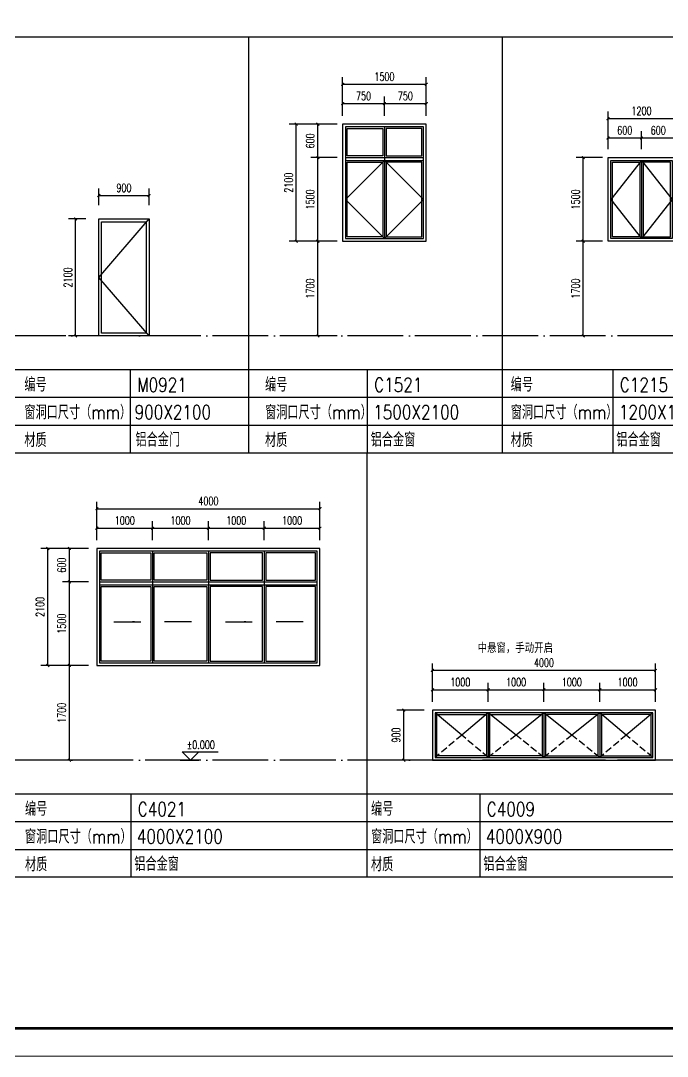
# Model space of a CAD drawing. Extents: x -275060 to -14507, y -783073 to -270523.
# Drawn here: x -170720 to -159127, y -783073 to -764491 of the extents above; entities that cross this region are included whole.
import ezdxf
from ezdxf.enums import TextEntityAlignment as Align

# ---------------------------------------------------------------- set-up
doc = ezdxf.new("R2010")
doc.units = 0
doc.header["$LTSCALE"] = 1000
doc.header["$MEASUREMENT"] = 0
doc.linetypes.add('DASH', pattern=[0.35, 0.25, -0.1])
doc.linetypes.add('DOTE', pattern=[2.42, 2, -0.2, 0.02, -0.2])
doc.layers.get('Defpoints').update_dxf_attribs({"color": 252})
for name, color, linetype in [('A-Dim1(尺寸标注)', 1, 'Continuous'), ('A-Elv(建筑标高)', 3, 'Continuous'), ('A-Hz(图名)', 7, 'Continuous'), ('C-sheet(通用-图框)', 11, 'Continuous'), ('DIM_SYMB', 3, 'Continuous'), ('DOTE', 1, 'Continuous'), ('PUB_HATCH', 8, 'Continuous'), ('WINDOW', 4, 'Continuous'), ('看线', 252, 'Continuous')]:
    doc.layers.add(name, color=color, linetype=linetype)
doc.layers.add('TK', color=252, linetype='Continuous', lineweight=13)
doc.styles.add('_TCH_DIM', font='SIMPLEX', dxfattribs={"bigfont": 'GBCBIG'})
doc.styles.add('_TCH_DIM_T3', font='SIMPLEX', dxfattribs={"width": 0.705882, "bigfont": 'GBCBIG'})
doc.styles.add('HZTXT', font='txt.shx', dxfattribs={"width": 0.8, "bigfont": 'hztxt.shx'})
doc.dimstyles.new('_TCH_ARCH&&50', dxfattribs={"dimtxt": 148.75, "dimasz": 50, "dimexe": 125, "dimexo": 150, "dimgap": 63.125, "dimtad": 1, "dimdec": 0, "dimzin": 0, "dimdsep": 46, "dimtxsty": '_TCH_DIM_T3', "dimblk": 'ARCHTICK', "dimcen": 0.09, "dimclrt": 7, "dimazin": 2, "dimtfac": 1, "dimtdec": 0, "dimtix": 1, "dimtmove": 2, "dimatfit": 3, "dimfxl": 0, "dimtolj": 1, "dimtzin": 0, "dimarcsym": 0})

# ---------------------------------------------------------------- blocks, each defined once
blk = doc.blocks.new('A1')
at = {"layer": 'TK'}
for p, q in [((-81600, 1000), (-1000, 1000)), ((-84100, 0), (0, 0))]:
    blk.add_line(p, q, dxfattribs=at)
at = {"layer": 'TK', "const_width": 100}
blk.add_lwpolyline([(-81600, 58400), (-1000, 58400), (-1000, 1000), (-81600, 1000)], close=True, dxfattribs=at)
blk = doc.blocks.new('_ArchTick')
at = {"color": 0, "linetype": 'ByBlock', "const_width": 0.4}
blk.add_lwpolyline([(-0.5, -0.5), (0.5, 0.5)], dxfattribs=at)
blk = doc.blocks.new('*D31')
at = {"layer": 'A-Dim1(尺寸标注)', "color": 0, "lineweight": -2, "transparency": 16777216}
for p, q in [((-160189, -766720), (-160189, -766122)), ((-158989, -766720), (-158989, -766122)), ((-160189, -766247), (-158989, -766247))]:
    blk.add_line(p, q, dxfattribs=at)
at = {"layer": 'Defpoints', "color": 0, "transparency": 16777216}
for p in [(-158989, -766247), (-160189, -766870), (-158989, -766870)]:
    blk.add_point(p, dxfattribs=at)
at = {"layer": 'A-Dim1(尺寸标注)', "color": 0, "lineweight": -2, "transparency": 16777216, "xscale": 50, "yscale": 50, "zscale": 50, "rotation": 180}
blk.add_blockref('_ArchTick', (-160189, -766247), dxfattribs=at)
at = {"layer": 'A-Dim1(尺寸标注)', "color": 0, "lineweight": -2, "transparency": 16777216, "xscale": 50, "yscale": 50, "zscale": 50}
blk.add_blockref('_ArchTick', (-158989, -766247), dxfattribs=at)
at = {"layer": 'A-Dim1(尺寸标注)', "color": 7, "transparency": 16777216, "insert": (-159589, -766109), "char_height": 148.8, "attachment_point": 5, "style": '_TCH_DIM_T3'}
blk.add_mtext('\\A1;1200', dxfattribs=at)
blk = doc.blocks.new('*D32')
at = {"layer": 'A-Dim1(尺寸标注)', "color": 0, "lineweight": -2, "transparency": 16777216}
for p, q in [((-160189, -766797), (-160189, -766470)), ((-159589, -766797), (-159589, -766470)), ((-160189, -766595), (-159589, -766595))]:
    blk.add_line(p, q, dxfattribs=at)
at = {"layer": 'Defpoints', "color": 0, "transparency": 16777216}
for p in [(-159589, -766595), (-160189, -766947), (-159589, -766947)]:
    blk.add_point(p, dxfattribs=at)
at = {"layer": 'A-Dim1(尺寸标注)', "color": 0, "lineweight": -2, "transparency": 16777216, "xscale": 50, "yscale": 50, "zscale": 50, "rotation": 180}
blk.add_blockref('_ArchTick', (-160189, -766595), dxfattribs=at)
at = {"layer": 'A-Dim1(尺寸标注)', "color": 0, "lineweight": -2, "transparency": 16777216, "xscale": 50, "yscale": 50, "zscale": 50}
blk.add_blockref('_ArchTick', (-159589, -766595), dxfattribs=at)
at = {"layer": 'A-Dim1(尺寸标注)', "color": 7, "transparency": 16777216, "insert": (-159889, -766458), "char_height": 148.8, "attachment_point": 5, "style": '_TCH_DIM_T3'}
blk.add_mtext('\\A1;600', dxfattribs=at)
blk = doc.blocks.new('*D33')
at = {"layer": 'A-Dim1(尺寸标注)', "color": 0, "lineweight": -2, "transparency": 16777216}
for p, q in [((-159589, -766797), (-159589, -766470)), ((-158989, -766797), (-158989, -766470)), ((-159589, -766595), (-158989, -766595))]:
    blk.add_line(p, q, dxfattribs=at)
at = {"layer": 'Defpoints', "color": 0, "transparency": 16777216}
for p in [(-158989, -766595), (-159589, -766947), (-158989, -766947)]:
    blk.add_point(p, dxfattribs=at)
at = {"layer": 'A-Dim1(尺寸标注)', "color": 0, "lineweight": -2, "transparency": 16777216, "xscale": 50, "yscale": 50, "zscale": 50, "rotation": 180}
blk.add_blockref('_ArchTick', (-159589, -766595), dxfattribs=at)
at = {"layer": 'A-Dim1(尺寸标注)', "color": 0, "lineweight": -2, "transparency": 16777216, "xscale": 50, "yscale": 50, "zscale": 50}
blk.add_blockref('_ArchTick', (-158989, -766595), dxfattribs=at)
at = {"layer": 'A-Dim1(尺寸标注)', "color": 7, "transparency": 16777216, "insert": (-159289, -766458), "char_height": 148.8, "attachment_point": 5, "style": '_TCH_DIM_T3'}
blk.add_mtext('\\A1;600', dxfattribs=at)
blk = doc.blocks.new('*D34')
at = {"layer": 'A-Dim1(尺寸标注)', "color": 0, "lineweight": -2, "transparency": 16777216}
for p, q in [((-160291, -766947), (-160759, -766947)), ((-160634, -768447), (-160634, -766947)), ((-160291, -768447), (-160759, -768447))]:
    blk.add_line(p, q, dxfattribs=at)
at = {"layer": 'Defpoints', "color": 0, "transparency": 16777216}
for p in [(-160634, -766947), (-160141, -766947), (-160141, -768447)]:
    blk.add_point(p, dxfattribs=at)
at = {"layer": 'A-Dim1(尺寸标注)', "color": 0, "lineweight": -2, "transparency": 16777216, "xscale": 50, "yscale": 50, "zscale": 50}
for p, rotation in [((-160634, -766947), 90), ((-160634, -768447), 270)]:
    blk.add_blockref('_ArchTick', p, dxfattribs=dict(at, rotation=rotation))
at = {"layer": 'A-Dim1(尺寸标注)', "color": 7, "transparency": 16777216, "insert": (-160771, -767697), "char_height": 148.8, "attachment_point": 5, "rotation": 90, "style": '_TCH_DIM_T3'}
blk.add_mtext('\\A1;1500', dxfattribs=at)
blk = doc.blocks.new('*D35')
at = {"layer": 'A-Dim1(尺寸标注)', "color": 0, "lineweight": -2, "transparency": 16777216}
for p, q in [((-160291, -768447), (-160759, -768447)), ((-160634, -770147), (-160634, -768447)), ((-160291, -770147), (-160759, -770147))]:
    blk.add_line(p, q, dxfattribs=at)
at = {"layer": 'Defpoints', "color": 0, "transparency": 16777216}
for p in [(-160634, -768447), (-160141, -768447), (-160141, -770147)]:
    blk.add_point(p, dxfattribs=at)
at = {"layer": 'A-Dim1(尺寸标注)', "color": 0, "lineweight": -2, "transparency": 16777216, "xscale": 50, "yscale": 50, "zscale": 50}
for p, rotation in [((-160634, -768447), 90), ((-160634, -770147), 270)]:
    blk.add_blockref('_ArchTick', p, dxfattribs=dict(at, rotation=rotation))
at = {"layer": 'A-Dim1(尺寸标注)', "color": 7, "transparency": 16777216, "insert": (-160771, -769297), "char_height": 148.8, "attachment_point": 5, "rotation": 90, "style": '_TCH_DIM_T3'}
blk.add_mtext('\\A1;1700', dxfattribs=at)
blk = doc.blocks.new('*D431')
at = {"layer": 'A-Dim1(尺寸标注)', "color": 0, "lineweight": -2, "transparency": 16777216}
for p, q in [((-164948, -766197), (-164948, -765506)), ((-163448, -766197), (-163448, -765506)), ((-164948, -765631), (-163448, -765631))]:
    blk.add_line(p, q, dxfattribs=at)
at = {"layer": 'Defpoints', "color": 0, "transparency": 16777216}
for p in [(-163448, -765631), (-164948, -766347), (-163448, -766347)]:
    blk.add_point(p, dxfattribs=at)
at = {"layer": 'A-Dim1(尺寸标注)', "color": 0, "lineweight": -2, "transparency": 16777216, "xscale": 50, "yscale": 50, "zscale": 50, "rotation": 180}
blk.add_blockref('_ArchTick', (-164948, -765631), dxfattribs=at)
at = {"layer": 'A-Dim1(尺寸标注)', "color": 0, "lineweight": -2, "transparency": 16777216, "xscale": 50, "yscale": 50, "zscale": 50}
blk.add_blockref('_ArchTick', (-163448, -765631), dxfattribs=at)
at = {"layer": 'A-Dim1(尺寸标注)', "color": 7, "transparency": 16777216, "insert": (-164198, -765494), "char_height": 148.8, "attachment_point": 5, "style": '_TCH_DIM_T3'}
blk.add_mtext('\\A1;1500', dxfattribs=at)
blk = doc.blocks.new('*D432')
at = {"layer": 'A-Dim1(尺寸标注)', "color": 0, "lineweight": -2, "transparency": 16777216}
for p, q in [((-164948, -766197), (-164948, -765853)), ((-164198, -766197), (-164198, -765853)), ((-164948, -765978), (-164198, -765978))]:
    blk.add_line(p, q, dxfattribs=at)
at = {"layer": 'Defpoints', "color": 0, "transparency": 16777216}
for p in [(-164198, -765978), (-164948, -766347), (-164198, -766347)]:
    blk.add_point(p, dxfattribs=at)
at = {"layer": 'A-Dim1(尺寸标注)', "color": 0, "lineweight": -2, "transparency": 16777216, "xscale": 50, "yscale": 50, "zscale": 50, "rotation": 180}
blk.add_blockref('_ArchTick', (-164948, -765978), dxfattribs=at)
at = {"layer": 'A-Dim1(尺寸标注)', "color": 0, "lineweight": -2, "transparency": 16777216, "xscale": 50, "yscale": 50, "zscale": 50}
blk.add_blockref('_ArchTick', (-164198, -765978), dxfattribs=at)
at = {"layer": 'A-Dim1(尺寸标注)', "color": 7, "transparency": 16777216, "insert": (-164573, -765841), "char_height": 148.8, "attachment_point": 5, "style": '_TCH_DIM_T3'}
blk.add_mtext('\\A1;750', dxfattribs=at)
blk = doc.blocks.new('*D433')
at = {"layer": 'A-Dim1(尺寸标注)', "color": 0, "lineweight": -2, "transparency": 16777216}
for p, q in [((-164198, -766197), (-164198, -765853)), ((-163448, -766197), (-163448, -765853)), ((-164198, -765978), (-163448, -765978))]:
    blk.add_line(p, q, dxfattribs=at)
at = {"layer": 'Defpoints', "color": 0, "transparency": 16777216}
for p in [(-163448, -765978), (-164198, -766347), (-163448, -766347)]:
    blk.add_point(p, dxfattribs=at)
at = {"layer": 'A-Dim1(尺寸标注)', "color": 0, "lineweight": -2, "transparency": 16777216, "xscale": 50, "yscale": 50, "zscale": 50, "rotation": 180}
blk.add_blockref('_ArchTick', (-164198, -765978), dxfattribs=at)
at = {"layer": 'A-Dim1(尺寸标注)', "color": 0, "lineweight": -2, "transparency": 16777216, "xscale": 50, "yscale": 50, "zscale": 50}
blk.add_blockref('_ArchTick', (-163448, -765978), dxfattribs=at)
at = {"layer": 'A-Dim1(尺寸标注)', "color": 7, "transparency": 16777216, "insert": (-163823, -765841), "char_height": 148.8, "attachment_point": 5, "style": '_TCH_DIM_T3'}
blk.add_mtext('\\A1;750', dxfattribs=at)
blk = doc.blocks.new('*D434')
at = {"layer": 'A-Dim1(尺寸标注)', "color": 0, "lineweight": -2, "transparency": 16777216}
for p, q in [((-165049, -766347), (-165904, -766347)), ((-165779, -768447), (-165779, -766347)), ((-165049, -768447), (-165904, -768447))]:
    blk.add_line(p, q, dxfattribs=at)
at = {"layer": 'Defpoints', "color": 0, "transparency": 16777216}
for p in [(-165779, -766347), (-164899, -766347), (-164899, -768447)]:
    blk.add_point(p, dxfattribs=at)
at = {"layer": 'A-Dim1(尺寸标注)', "color": 0, "lineweight": -2, "transparency": 16777216, "xscale": 50, "yscale": 50, "zscale": 50}
for p, rotation in [((-165779, -766347), 90), ((-165779, -768447), 270)]:
    blk.add_blockref('_ArchTick', p, dxfattribs=dict(at, rotation=rotation))
at = {"layer": 'A-Dim1(尺寸标注)', "color": 7, "transparency": 16777216, "insert": (-165916, -767397), "char_height": 148.8, "attachment_point": 5, "rotation": 90, "style": '_TCH_DIM_T3'}
blk.add_mtext('\\A1;2100', dxfattribs=at)
blk = doc.blocks.new('*D435')
at = {"layer": 'A-Dim1(尺寸标注)', "color": 0, "lineweight": -2, "transparency": 16777216}
for p, q in [((-165049, -766347), (-165517, -766347)), ((-165392, -766947), (-165392, -766347)), ((-165049, -766947), (-165517, -766947))]:
    blk.add_line(p, q, dxfattribs=at)
at = {"layer": 'Defpoints', "color": 0, "transparency": 16777216}
for p in [(-165392, -766347), (-164899, -766347), (-164899, -766947)]:
    blk.add_point(p, dxfattribs=at)
at = {"layer": 'A-Dim1(尺寸标注)', "color": 0, "lineweight": -2, "transparency": 16777216, "xscale": 50, "yscale": 50, "zscale": 50}
for p, rotation in [((-165392, -766347), 90), ((-165392, -766947), 270)]:
    blk.add_blockref('_ArchTick', p, dxfattribs=dict(at, rotation=rotation))
at = {"layer": 'A-Dim1(尺寸标注)', "color": 7, "transparency": 16777216, "insert": (-165530, -766647), "char_height": 148.8, "attachment_point": 5, "rotation": 90, "style": '_TCH_DIM_T3'}
blk.add_mtext('\\A1;600', dxfattribs=at)
blk = doc.blocks.new('*D436')
at = {"layer": 'A-Dim1(尺寸标注)', "color": 0, "lineweight": -2, "transparency": 16777216}
for p, q in [((-165049, -766947), (-165517, -766947)), ((-165392, -768447), (-165392, -766947)), ((-165049, -768447), (-165517, -768447))]:
    blk.add_line(p, q, dxfattribs=at)
at = {"layer": 'Defpoints', "color": 0, "transparency": 16777216}
for p in [(-165392, -766947), (-164899, -766947), (-164899, -768447)]:
    blk.add_point(p, dxfattribs=at)
at = {"layer": 'A-Dim1(尺寸标注)', "color": 0, "lineweight": -2, "transparency": 16777216, "xscale": 50, "yscale": 50, "zscale": 50}
for p, rotation in [((-165392, -766947), 90), ((-165392, -768447), 270)]:
    blk.add_blockref('_ArchTick', p, dxfattribs=dict(at, rotation=rotation))
at = {"layer": 'A-Dim1(尺寸标注)', "color": 7, "transparency": 16777216, "insert": (-165530, -767697), "char_height": 148.8, "attachment_point": 5, "rotation": 90, "style": '_TCH_DIM_T3'}
blk.add_mtext('\\A1;1500', dxfattribs=at)
blk = doc.blocks.new('*D437')
at = {"layer": 'A-Dim1(尺寸标注)', "color": 0, "lineweight": -2, "transparency": 16777216}
for p, q in [((-165049, -768447), (-165517, -768447)), ((-165392, -770147), (-165392, -768447)), ((-165049, -770147), (-165517, -770147))]:
    blk.add_line(p, q, dxfattribs=at)
at = {"layer": 'Defpoints', "color": 0, "transparency": 16777216}
for p in [(-165392, -768447), (-164899, -768447), (-164899, -770147)]:
    blk.add_point(p, dxfattribs=at)
at = {"layer": 'A-Dim1(尺寸标注)', "color": 0, "lineweight": -2, "transparency": 16777216, "xscale": 50, "yscale": 50, "zscale": 50}
for p, rotation in [((-165392, -768447), 90), ((-165392, -770147), 270)]:
    blk.add_blockref('_ArchTick', p, dxfattribs=dict(at, rotation=rotation))
at = {"layer": 'A-Dim1(尺寸标注)', "color": 7, "transparency": 16777216, "insert": (-165530, -769297), "char_height": 148.8, "attachment_point": 5, "rotation": 90, "style": '_TCH_DIM_T3'}
blk.add_mtext('\\A1;1700', dxfattribs=at)
blk = doc.blocks.new('*D438')
at = {"layer": 'A-Dim1(尺寸标注)', "color": 0, "lineweight": -2, "transparency": 16777216}
for p, q in [((-163338, -776710), (-163338, -776022)), ((-163338, -776147), (-159338, -776147)), ((-159338, -776710), (-159338, -776022))]:
    blk.add_line(p, q, dxfattribs=at)
at = {"layer": 'Defpoints', "color": 0, "transparency": 16777216}
for p in [(-159338, -776147), (-163338, -776860), (-159338, -776860)]:
    blk.add_point(p, dxfattribs=at)
at = {"layer": 'A-Dim1(尺寸标注)', "color": 0, "lineweight": -2, "transparency": 16777216, "xscale": 50, "yscale": 50, "zscale": 50, "rotation": 180}
blk.add_blockref('_ArchTick', (-163338, -776147), dxfattribs=at)
at = {"layer": 'A-Dim1(尺寸标注)', "color": 0, "lineweight": -2, "transparency": 16777216, "xscale": 50, "yscale": 50, "zscale": 50}
blk.add_blockref('_ArchTick', (-159338, -776147), dxfattribs=at)
at = {"layer": 'A-Dim1(尺寸标注)', "color": 7, "transparency": 16777216, "insert": (-161338, -776010), "char_height": 148.8, "attachment_point": 5, "style": '_TCH_DIM_T3'}
blk.add_mtext('\\A1;4000', dxfattribs=at)
blk = doc.blocks.new('*D439')
at = {"layer": 'A-Dim1(尺寸标注)', "color": 0, "lineweight": -2, "transparency": 16777216}
for p, q in [((-163338, -776710), (-163338, -776372)), ((-163338, -776497), (-162338, -776497)), ((-162338, -776710), (-162338, -776372))]:
    blk.add_line(p, q, dxfattribs=at)
at = {"layer": 'Defpoints', "color": 0, "transparency": 16777216}
for p in [(-162338, -776497), (-163338, -776860), (-162338, -776860)]:
    blk.add_point(p, dxfattribs=at)
at = {"layer": 'A-Dim1(尺寸标注)', "color": 0, "lineweight": -2, "transparency": 16777216, "xscale": 50, "yscale": 50, "zscale": 50, "rotation": 180}
blk.add_blockref('_ArchTick', (-163338, -776497), dxfattribs=at)
at = {"layer": 'A-Dim1(尺寸标注)', "color": 0, "lineweight": -2, "transparency": 16777216, "xscale": 50, "yscale": 50, "zscale": 50}
blk.add_blockref('_ArchTick', (-162338, -776497), dxfattribs=at)
at = {"layer": 'A-Dim1(尺寸标注)', "color": 7, "transparency": 16777216, "insert": (-162838, -776359), "char_height": 148.8, "attachment_point": 5, "style": '_TCH_DIM_T3'}
blk.add_mtext('\\A1;1000', dxfattribs=at)
blk = doc.blocks.new('*D440')
at = {"layer": 'A-Dim1(尺寸标注)', "color": 0, "lineweight": -2, "transparency": 16777216}
for p, q in [((-162338, -776710), (-162338, -776372)), ((-162338, -776497), (-161338, -776497)), ((-161338, -776710), (-161338, -776372))]:
    blk.add_line(p, q, dxfattribs=at)
at = {"layer": 'Defpoints', "color": 0, "transparency": 16777216}
for p in [(-161338, -776497), (-162338, -776860), (-161338, -776860)]:
    blk.add_point(p, dxfattribs=at)
at = {"layer": 'A-Dim1(尺寸标注)', "color": 0, "lineweight": -2, "transparency": 16777216, "xscale": 50, "yscale": 50, "zscale": 50, "rotation": 180}
blk.add_blockref('_ArchTick', (-162338, -776497), dxfattribs=at)
at = {"layer": 'A-Dim1(尺寸标注)', "color": 0, "lineweight": -2, "transparency": 16777216, "xscale": 50, "yscale": 50, "zscale": 50}
blk.add_blockref('_ArchTick', (-161338, -776497), dxfattribs=at)
at = {"layer": 'A-Dim1(尺寸标注)', "color": 7, "transparency": 16777216, "insert": (-161838, -776359), "char_height": 148.8, "attachment_point": 5, "style": '_TCH_DIM_T3'}
blk.add_mtext('\\A1;1000', dxfattribs=at)
blk = doc.blocks.new('*D441')
at = {"layer": 'A-Dim1(尺寸标注)', "color": 0, "lineweight": -2, "transparency": 16777216}
for p, q in [((-161338, -776710), (-161338, -776372)), ((-161338, -776497), (-160338, -776497)), ((-160338, -776710), (-160338, -776372))]:
    blk.add_line(p, q, dxfattribs=at)
at = {"layer": 'Defpoints', "color": 0, "transparency": 16777216}
for p in [(-160338, -776497), (-161338, -776860), (-160338, -776860)]:
    blk.add_point(p, dxfattribs=at)
at = {"layer": 'A-Dim1(尺寸标注)', "color": 0, "lineweight": -2, "transparency": 16777216, "xscale": 50, "yscale": 50, "zscale": 50, "rotation": 180}
blk.add_blockref('_ArchTick', (-161338, -776497), dxfattribs=at)
at = {"layer": 'A-Dim1(尺寸标注)', "color": 0, "lineweight": -2, "transparency": 16777216, "xscale": 50, "yscale": 50, "zscale": 50}
blk.add_blockref('_ArchTick', (-160338, -776497), dxfattribs=at)
at = {"layer": 'A-Dim1(尺寸标注)', "color": 7, "transparency": 16777216, "insert": (-160838, -776359), "char_height": 148.8, "attachment_point": 5, "style": '_TCH_DIM_T3'}
blk.add_mtext('\\A1;1000', dxfattribs=at)
blk = doc.blocks.new('*D442')
at = {"layer": 'A-Dim1(尺寸标注)', "color": 0, "lineweight": -2, "transparency": 16777216}
for p, q in [((-160338, -776710), (-160338, -776372)), ((-160338, -776497), (-159338, -776497)), ((-159338, -776710), (-159338, -776372))]:
    blk.add_line(p, q, dxfattribs=at)
at = {"layer": 'Defpoints', "color": 0, "transparency": 16777216}
for p in [(-159338, -776497), (-160338, -776860), (-159338, -776860)]:
    blk.add_point(p, dxfattribs=at)
at = {"layer": 'A-Dim1(尺寸标注)', "color": 0, "lineweight": -2, "transparency": 16777216, "xscale": 50, "yscale": 50, "zscale": 50, "rotation": 180}
blk.add_blockref('_ArchTick', (-160338, -776497), dxfattribs=at)
at = {"layer": 'A-Dim1(尺寸标注)', "color": 0, "lineweight": -2, "transparency": 16777216, "xscale": 50, "yscale": 50, "zscale": 50}
blk.add_blockref('_ArchTick', (-159338, -776497), dxfattribs=at)
at = {"layer": 'A-Dim1(尺寸标注)', "color": 7, "transparency": 16777216, "insert": (-159838, -776359), "char_height": 148.8, "attachment_point": 5, "style": '_TCH_DIM_T3'}
blk.add_mtext('\\A1;1000', dxfattribs=at)
blk = doc.blocks.new('*D443')
at = {"layer": 'A-Dim1(尺寸标注)', "color": 0, "lineweight": -2, "transparency": 16777216}
for p, q in [((-163488, -776860), (-163976, -776860)), ((-163851, -777760), (-163851, -776860)), ((-163488, -777760), (-163976, -777760))]:
    blk.add_line(p, q, dxfattribs=at)
at = {"layer": 'Defpoints', "color": 0, "transparency": 16777216}
for p in [(-163851, -776860), (-163338, -776860), (-163338, -777760)]:
    blk.add_point(p, dxfattribs=at)
at = {"layer": 'A-Dim1(尺寸标注)', "color": 0, "lineweight": -2, "transparency": 16777216, "xscale": 50, "yscale": 50, "zscale": 50}
for p, rotation in [((-163851, -776860), 90), ((-163851, -777760), 270)]:
    blk.add_blockref('_ArchTick', p, dxfattribs=dict(at, rotation=rotation))
at = {"layer": 'A-Dim1(尺寸标注)', "color": 7, "transparency": 16777216, "insert": (-163989, -777310), "char_height": 148.8, "attachment_point": 5, "rotation": 90, "style": '_TCH_DIM_T3'}
blk.add_mtext('\\A1;900', dxfattribs=at)
blk = doc.blocks.new('*D448')
at = {"layer": 'A-Dim1(尺寸标注)', "color": 0, "lineweight": -2, "transparency": 16777216}
for p, q in [((-169320, -767800), (-169320, -767503)), ((-168420, -767800), (-168420, -767503)), ((-169320, -767628), (-168420, -767628))]:
    blk.add_line(p, q, dxfattribs=at)
at = {"layer": 'Defpoints', "color": 0, "transparency": 16777216}
for p in [(-168420, -767628), (-169320, -767950), (-168420, -767950)]:
    blk.add_point(p, dxfattribs=at)
at = {"layer": 'A-Dim1(尺寸标注)', "color": 0, "lineweight": -2, "transparency": 16777216, "xscale": 50, "yscale": 50, "zscale": 50, "rotation": 180}
blk.add_blockref('_ArchTick', (-169320, -767628), dxfattribs=at)
at = {"layer": 'A-Dim1(尺寸标注)', "color": 0, "lineweight": -2, "transparency": 16777216, "xscale": 50, "yscale": 50, "zscale": 50}
blk.add_blockref('_ArchTick', (-168420, -767628), dxfattribs=at)
at = {"layer": 'A-Dim1(尺寸标注)', "color": 7, "transparency": 16777216, "insert": (-168870, -767491), "char_height": 148.8, "attachment_point": 5, "style": '_TCH_DIM_T3'}
blk.add_mtext('\\A1;900', dxfattribs=at)
blk = doc.blocks.new('*D449')
at = {"layer": 'A-Dim1(尺寸标注)', "color": 0, "lineweight": -2, "transparency": 16777216}
for p, q in [((-169550, -768047), (-169862, -768047)), ((-169737, -770147), (-169737, -768047)), ((-169550, -770147), (-169862, -770147))]:
    blk.add_line(p, q, dxfattribs=at)
at = {"layer": 'Defpoints', "color": 0, "transparency": 16777216}
for p in [(-169737, -768047), (-169400, -768047), (-169400, -770147)]:
    blk.add_point(p, dxfattribs=at)
at = {"layer": 'A-Dim1(尺寸标注)', "color": 0, "lineweight": -2, "transparency": 16777216, "xscale": 50, "yscale": 50, "zscale": 50}
for p, rotation in [((-169737, -768047), 90), ((-169737, -770147), 270)]:
    blk.add_blockref('_ArchTick', p, dxfattribs=dict(at, rotation=rotation))
at = {"layer": 'A-Dim1(尺寸标注)', "color": 7, "transparency": 16777216, "insert": (-169875, -769097), "char_height": 148.8, "attachment_point": 5, "rotation": 90, "style": '_TCH_DIM_T3'}
blk.add_mtext('\\A1;2100', dxfattribs=at)
blk = doc.blocks.new('*D450')
at = {"layer": 'A-Dim1(尺寸标注)', "color": 0, "lineweight": -2, "transparency": 16777216}
for p, q in [((-169355, -773810), (-169355, -773122)), ((-165355, -773810), (-165355, -773122)), ((-169355, -773247), (-165355, -773247))]:
    blk.add_line(p, q, dxfattribs=at)
at = {"layer": 'Defpoints', "color": 0, "transparency": 16777216}
for p in [(-165355, -773247), (-169355, -773960), (-165355, -773960)]:
    blk.add_point(p, dxfattribs=at)
at = {"layer": 'A-Dim1(尺寸标注)', "color": 0, "lineweight": -2, "transparency": 16777216, "xscale": 50, "yscale": 50, "zscale": 50, "rotation": 180}
blk.add_blockref('_ArchTick', (-169355, -773247), dxfattribs=at)
at = {"layer": 'A-Dim1(尺寸标注)', "color": 0, "lineweight": -2, "transparency": 16777216, "xscale": 50, "yscale": 50, "zscale": 50}
blk.add_blockref('_ArchTick', (-165355, -773247), dxfattribs=at)
at = {"layer": 'A-Dim1(尺寸标注)', "color": 7, "transparency": 16777216, "insert": (-167355, -773110), "char_height": 148.8, "attachment_point": 5, "style": '_TCH_DIM_T3'}
blk.add_mtext('\\A1;4000', dxfattribs=at)
blk = doc.blocks.new('*D451')
at = {"layer": 'A-Dim1(尺寸标注)', "color": 0, "lineweight": -2, "transparency": 16777216}
for p, q in [((-169355, -773810), (-169355, -773472)), ((-168355, -773810), (-168355, -773472)), ((-169355, -773597), (-168355, -773597))]:
    blk.add_line(p, q, dxfattribs=at)
at = {"layer": 'Defpoints', "color": 0, "transparency": 16777216}
for p in [(-168355, -773597), (-169355, -773960), (-168355, -773960)]:
    blk.add_point(p, dxfattribs=at)
at = {"layer": 'A-Dim1(尺寸标注)', "color": 0, "lineweight": -2, "transparency": 16777216, "xscale": 50, "yscale": 50, "zscale": 50, "rotation": 180}
blk.add_blockref('_ArchTick', (-169355, -773597), dxfattribs=at)
at = {"layer": 'A-Dim1(尺寸标注)', "color": 0, "lineweight": -2, "transparency": 16777216, "xscale": 50, "yscale": 50, "zscale": 50}
blk.add_blockref('_ArchTick', (-168355, -773597), dxfattribs=at)
at = {"layer": 'A-Dim1(尺寸标注)', "color": 7, "transparency": 16777216, "insert": (-168855, -773459), "char_height": 148.8, "attachment_point": 5, "style": '_TCH_DIM_T3'}
blk.add_mtext('\\A1;1000', dxfattribs=at)
blk = doc.blocks.new('*D452')
at = {"layer": 'A-Dim1(尺寸标注)', "color": 0, "lineweight": -2, "transparency": 16777216}
for p, q in [((-168355, -773810), (-168355, -773472)), ((-167355, -773810), (-167355, -773472)), ((-168355, -773597), (-167355, -773597))]:
    blk.add_line(p, q, dxfattribs=at)
at = {"layer": 'Defpoints', "color": 0, "transparency": 16777216}
for p in [(-167355, -773597), (-168355, -773960), (-167355, -773960)]:
    blk.add_point(p, dxfattribs=at)
at = {"layer": 'A-Dim1(尺寸标注)', "color": 0, "lineweight": -2, "transparency": 16777216, "xscale": 50, "yscale": 50, "zscale": 50, "rotation": 180}
blk.add_blockref('_ArchTick', (-168355, -773597), dxfattribs=at)
at = {"layer": 'A-Dim1(尺寸标注)', "color": 0, "lineweight": -2, "transparency": 16777216, "xscale": 50, "yscale": 50, "zscale": 50}
blk.add_blockref('_ArchTick', (-167355, -773597), dxfattribs=at)
at = {"layer": 'A-Dim1(尺寸标注)', "color": 7, "transparency": 16777216, "insert": (-167855, -773459), "char_height": 148.8, "attachment_point": 5, "style": '_TCH_DIM_T3'}
blk.add_mtext('\\A1;1000', dxfattribs=at)
blk = doc.blocks.new('*D453')
at = {"layer": 'A-Dim1(尺寸标注)', "color": 0, "lineweight": -2, "transparency": 16777216}
for p, q in [((-167355, -773810), (-167355, -773472)), ((-166355, -773810), (-166355, -773472)), ((-167355, -773597), (-166355, -773597))]:
    blk.add_line(p, q, dxfattribs=at)
at = {"layer": 'Defpoints', "color": 0, "transparency": 16777216}
for p in [(-166355, -773597), (-167355, -773960), (-166355, -773960)]:
    blk.add_point(p, dxfattribs=at)
at = {"layer": 'A-Dim1(尺寸标注)', "color": 0, "lineweight": -2, "transparency": 16777216, "xscale": 50, "yscale": 50, "zscale": 50, "rotation": 180}
blk.add_blockref('_ArchTick', (-167355, -773597), dxfattribs=at)
at = {"layer": 'A-Dim1(尺寸标注)', "color": 0, "lineweight": -2, "transparency": 16777216, "xscale": 50, "yscale": 50, "zscale": 50}
blk.add_blockref('_ArchTick', (-166355, -773597), dxfattribs=at)
at = {"layer": 'A-Dim1(尺寸标注)', "color": 7, "transparency": 16777216, "insert": (-166855, -773459), "char_height": 148.8, "attachment_point": 5, "style": '_TCH_DIM_T3'}
blk.add_mtext('\\A1;1000', dxfattribs=at)
blk = doc.blocks.new('*D454')
at = {"layer": 'A-Dim1(尺寸标注)', "color": 0, "lineweight": -2, "transparency": 16777216}
for p, q in [((-166355, -773810), (-166355, -773472)), ((-165355, -773810), (-165355, -773472)), ((-166355, -773597), (-165355, -773597))]:
    blk.add_line(p, q, dxfattribs=at)
at = {"layer": 'Defpoints', "color": 0, "transparency": 16777216}
for p in [(-165355, -773597), (-166355, -773960), (-165355, -773960)]:
    blk.add_point(p, dxfattribs=at)
at = {"layer": 'A-Dim1(尺寸标注)', "color": 0, "lineweight": -2, "transparency": 16777216, "xscale": 50, "yscale": 50, "zscale": 50, "rotation": 180}
blk.add_blockref('_ArchTick', (-166355, -773597), dxfattribs=at)
at = {"layer": 'A-Dim1(尺寸标注)', "color": 0, "lineweight": -2, "transparency": 16777216, "xscale": 50, "yscale": 50, "zscale": 50}
blk.add_blockref('_ArchTick', (-165355, -773597), dxfattribs=at)
at = {"layer": 'A-Dim1(尺寸标注)', "color": 7, "transparency": 16777216, "insert": (-165855, -773459), "char_height": 148.8, "attachment_point": 5, "style": '_TCH_DIM_T3'}
blk.add_mtext('\\A1;1000', dxfattribs=at)
blk = doc.blocks.new('*D455')
at = {"layer": 'A-Dim1(尺寸标注)', "color": 0, "lineweight": -2, "transparency": 16777216}
for p, q in [((-169505, -773960), (-170359, -773960)), ((-170234, -776060), (-170234, -773960)), ((-169505, -776060), (-170359, -776060))]:
    blk.add_line(p, q, dxfattribs=at)
at = {"layer": 'Defpoints', "color": 0, "transparency": 16777216}
for p in [(-170234, -773960), (-169355, -773960), (-169355, -776060)]:
    blk.add_point(p, dxfattribs=at)
at = {"layer": 'A-Dim1(尺寸标注)', "color": 0, "lineweight": -2, "transparency": 16777216, "xscale": 50, "yscale": 50, "zscale": 50}
for p, rotation in [((-170234, -773960), 90), ((-170234, -776060), 270)]:
    blk.add_blockref('_ArchTick', p, dxfattribs=dict(at, rotation=rotation))
at = {"layer": 'A-Dim1(尺寸标注)', "color": 7, "transparency": 16777216, "insert": (-170372, -775010), "char_height": 148.8, "attachment_point": 5, "rotation": 90, "style": '_TCH_DIM_T3'}
blk.add_mtext('\\A1;2100', dxfattribs=at)
blk = doc.blocks.new('*D456')
at = {"layer": 'A-Dim1(尺寸标注)', "color": 0, "lineweight": -2, "transparency": 16777216}
for p, q in [((-169505, -773960), (-169973, -773960)), ((-169848, -774560), (-169848, -773960)), ((-169505, -774560), (-169973, -774560))]:
    blk.add_line(p, q, dxfattribs=at)
at = {"layer": 'Defpoints', "color": 0, "transparency": 16777216}
for p in [(-169848, -773960), (-169355, -773960), (-169355, -774560)]:
    blk.add_point(p, dxfattribs=at)
at = {"layer": 'A-Dim1(尺寸标注)', "color": 0, "lineweight": -2, "transparency": 16777216, "xscale": 50, "yscale": 50, "zscale": 50}
for p, rotation in [((-169848, -773960), 90), ((-169848, -774560), 270)]:
    blk.add_blockref('_ArchTick', p, dxfattribs=dict(at, rotation=rotation))
at = {"layer": 'A-Dim1(尺寸标注)', "color": 7, "transparency": 16777216, "insert": (-169985, -774260), "char_height": 148.8, "attachment_point": 5, "rotation": 90, "style": '_TCH_DIM_T3'}
blk.add_mtext('\\A1;600', dxfattribs=at)
blk = doc.blocks.new('*D457')
at = {"layer": 'A-Dim1(尺寸标注)', "color": 0, "lineweight": -2, "transparency": 16777216}
for p, q in [((-169505, -774560), (-169973, -774560)), ((-169848, -776060), (-169848, -774560)), ((-169505, -776060), (-169973, -776060))]:
    blk.add_line(p, q, dxfattribs=at)
at = {"layer": 'Defpoints', "color": 0, "transparency": 16777216}
for p in [(-169848, -774560), (-169355, -774560), (-169355, -776060)]:
    blk.add_point(p, dxfattribs=at)
at = {"layer": 'A-Dim1(尺寸标注)', "color": 0, "lineweight": -2, "transparency": 16777216, "xscale": 50, "yscale": 50, "zscale": 50}
for p, rotation in [((-169848, -774560), 90), ((-169848, -776060), 270)]:
    blk.add_blockref('_ArchTick', p, dxfattribs=dict(at, rotation=rotation))
at = {"layer": 'A-Dim1(尺寸标注)', "color": 7, "transparency": 16777216, "insert": (-169985, -775310), "char_height": 148.8, "attachment_point": 5, "rotation": 90, "style": '_TCH_DIM_T3'}
blk.add_mtext('\\A1;1500', dxfattribs=at)
blk = doc.blocks.new('*D458')
at = {"layer": 'A-Dim1(尺寸标注)', "color": 0, "lineweight": -2, "transparency": 16777216}
for p, q in [((-169505, -776060), (-169973, -776060)), ((-169848, -777760), (-169848, -776060)), ((-169505, -777760), (-169973, -777760))]:
    blk.add_line(p, q, dxfattribs=at)
at = {"layer": 'Defpoints', "color": 0, "transparency": 16777216}
for p in [(-169848, -776060), (-169355, -776060), (-169355, -777760)]:
    blk.add_point(p, dxfattribs=at)
at = {"layer": 'A-Dim1(尺寸标注)', "color": 0, "lineweight": -2, "transparency": 16777216, "xscale": 50, "yscale": 50, "zscale": 50}
for p, rotation in [((-169848, -776060), 90), ((-169848, -777760), 270)]:
    blk.add_blockref('_ArchTick', p, dxfattribs=dict(at, rotation=rotation))
at = {"layer": 'A-Dim1(尺寸标注)', "color": 7, "transparency": 16777216, "insert": (-169985, -776910), "char_height": 148.8, "attachment_point": 5, "rotation": 90, "style": '_TCH_DIM_T3'}
blk.add_mtext('\\A1;1700', dxfattribs=at)

msp = doc.modelspace()

# ---------------------------------------------------------------- hatches: boundary and pattern name
at = {"layer": 'DIM_SYMB'}
for points in [[(-168568, -775280), (-168718, -775280), (-168718, -775260)], [(-168141.8, -775280), (-167991.8, -775280), (-167991.8, -775260)], [(-166568, -775280), (-166718, -775280), (-166718, -775260)], [(-166141.8, -775280), (-165991.8, -775280), (-165991.8, -775260)]]:
    msp.add_hatch(color=256, dxfattribs=at).paths.add_polyline_path(points)

# ---------------------------------------------------------------- linework, layer by layer
at = {"layer": 'A-Dim1(尺寸标注)'}
msp.add_lwpolyline([(-161535.6, -775886.2, 0, 0, 0), (-162582.1, -775886.2, 0, 0, 0), (-162582.1, -777076.4, 40, 0, 0), (-162582.1, -777226.4, 0, 0, 0)], format="xyseb", dxfattribs=at)
at = {"layer": 'A-Elv(建筑标高)'}
for p, q in [((-167678.3, -777760.5), (-167828.3, -777610.5)), ((-167828.3, -777610.5), (-167178.1, -777610.5)), ((-167678.3, -777760.5), (-167528.3, -777610.5)), ((-167864.2, -777760.5), (-167528.3, -777760.5))]:
    msp.add_line(p, q, dxfattribs=at)
at = {"layer": 'C-sheet(通用-图框)'}
for p, q in [((-166632.5, -772247), (-166632.5, -764787.8)), ((-162082.3, -772247), (-162082.3, -764787.8)), ((-179537.8, -770747), (-157811.6, -770747)), ((-168758.5, -770747), (-168758.5, -772247)), ((-164509.1, -770747), (-164509.1, -772247)), ((-160104.1, -770747), (-160104.1, -772247)), ((-179537.8, -771247), (-157811.6, -771247)), ((-179537.8, -771747), (-157811.6, -771747)), ((-164509.1, -779860.5), (-164509.1, -772247)), ((-179537.8, -778360.5), (-157811.6, -778360.5)), ((-168747.7, -778360.5), (-168747.7, -779860.5)), ((-162489.6, -778360.5), (-162489.6, -779860.5)), ((-179537.8, -778860.5), (-157811.6, -778860.5)), ((-179537.8, -779360.5), (-157811.6, -779360.5))]:
    msp.add_line(p, q, dxfattribs=at)
for points in [[(-157811.6, -772247), (-157811.6, -764787.8), (-179537.8, -764787.8), (-179537.8, -772247), (-157811.6, -772247)], [(-157811.6, -772247), (-157811.6, -779860.5), (-179537.8, -779860.5), (-179537.8, -772247), (-157811.6, -772247)]]:
    msp.add_lwpolyline(points, dxfattribs=at)
at = {"layer": 'DIM_SYMB'}
for points in [[(-169051.1, -775280), (-168568, -775280)], [(-167658.7, -775280), (-168141.8, -775280)], [(-167051.1, -775280), (-166568, -775280)], [(-165658.7, -775280), (-166141.8, -775280)]]:
    msp.add_lwpolyline(points, dxfattribs=at)
at = {"layer": 'DOTE', "color": 1, "linetype": 'DOTE', "ltscale": 0.5}
for p, q in [((-157811.6, -770147), (-179537.8, -770147)), ((-157811.6, -777760.5), (-179537.8, -777760.5))]:
    msp.add_line(p, q, dxfattribs=at)
at = {"layer": 'PUB_HATCH'}
for points in [[(-164197.7, -766997), (-164897.7, -767697), (-164197.7, -768397)], [(-164197.7, -766997), (-163497.7, -767697), (-164197.7, -768397)], [(-159589.3, -766997), (-160139.3, -767697), (-159589.3, -768397)], [(-159589.3, -766997), (-159039.3, -767697), (-159589.3, -768397)], [(-162337.7, -776910.5), (-162812.7, -777310.5), (-163287.7, -776910.5)], [(-161337.7, -776910.5), (-161837.7, -777310.5), (-162337.7, -776910.5)], [(-160337.7, -776910.5), (-160837.7, -777310.5), (-161337.7, -776910.5)], [(-159387.7, -776910.5), (-159862.7, -777310.5), (-160337.7, -776910.5)]]:
    msp.add_lwpolyline(points, dxfattribs=at)
at = {"layer": 'PUB_HATCH', "linetype": 'DASH', "ltscale": 0.5}
for points in [[(-162337.7, -777710.5), (-162812.7, -777310.5), (-163287.7, -777710.5)], [(-161337.7, -777710.5), (-161837.7, -777310.5), (-162337.7, -777710.5)], [(-160337.7, -777710.5), (-160837.7, -777310.5), (-161337.7, -777710.5)], [(-159387.7, -777710.5), (-159862.7, -777310.5), (-160337.7, -777710.5)]]:
    msp.add_lwpolyline(points, dxfattribs=at)
at = {"layer": 'WINDOW'}
for p, q in [((-164197.7, -766397), (-164197.7, -768397)), ((-164897.7, -766947), (-163497.7, -766947)), ((-164897.7, -766997), (-163497.7, -766997)), ((-159589.3, -766997), (-159589.3, -768397)), ((-168419.7, -768047), (-168419.7, -770147)), ((-168354.9, -774010.5), (-168354.9, -776010.5)), ((-167354.9, -774010.5), (-167354.9, -776010.5)), ((-166354.9, -774010.5), (-166354.9, -776010.5)), ((-169304.9, -774560.5), (-165404.9, -774560.5)), ((-169304.9, -774610.5), (-165404.9, -774610.5)), ((-162337.7, -776910.5), (-162337.7, -777710.5)), ((-161337.7, -776910.5), (-161337.7, -777710.5)), ((-160337.7, -776910.5), (-160337.7, -777710.5))]:
    msp.add_line(p, q, dxfattribs=at)
for points in [[(-164947.7, -768447), (-163447.7, -768447), (-163447.7, -766347), (-164947.7, -766347)], [(-164897.7, -768397), (-163497.7, -768397), (-163497.7, -766397), (-164897.7, -766397)], [(-164867.7, -766427), (-164227.7, -766427), (-164227.7, -766917), (-164867.7, -766917)], [(-163527.7, -766427), (-164167.7, -766427), (-164167.7, -766917), (-163527.7, -766917)], [(-164867.7, -767027), (-164227.7, -767027), (-164227.7, -768367), (-164867.7, -768367)], [(-163527.7, -767027), (-164167.7, -767027), (-164167.7, -768367), (-163527.7, -768367)], [(-158989.3, -768447), (-160189.3, -768447), (-160189.3, -766947), (-158989.3, -766947)], [(-159039.3, -768397), (-160139.3, -768397), (-160139.3, -766997), (-159039.3, -766997)], [(-160109.3, -767027), (-159619.3, -767027), (-159619.3, -768367), (-160109.3, -768367)], [(-159069.3, -767027), (-159559.3, -767027), (-159559.3, -768367), (-159069.3, -768367)], [(-169319.7, -768047), (-168419.7, -768047), (-168419.7, -770147), (-169319.7, -770147)], [(-169269.7, -768097), (-168469.7, -768097), (-168469.7, -770097), (-169269.7, -770097)], [(-169354.9, -776060.5), (-165354.9, -776060.5), (-165354.9, -773960.5), (-169354.9, -773960.5)], [(-169304.9, -776010.5), (-165404.9, -776010.5), (-165404.9, -774010.5), (-169304.9, -774010.5)], [(-169274.9, -774040.5), (-168384.9, -774040.5), (-168384.9, -774530.5), (-169274.9, -774530.5)], [(-168324.9, -774040.5), (-167384.9, -774040.5), (-167384.9, -774530.5), (-168324.9, -774530.5)], [(-166384.9, -774040.5), (-167324.9, -774040.5), (-167324.9, -774530.5), (-166384.9, -774530.5)], [(-165434.9, -774040.5), (-166324.9, -774040.5), (-166324.9, -774530.5), (-165434.9, -774530.5)], [(-169274.9, -774640.5), (-168384.9, -774640.5), (-168384.9, -775980.5), (-169274.9, -775980.5)], [(-168324.9, -774640.5), (-167384.9, -774640.5), (-167384.9, -775980.5), (-168324.9, -775980.5)], [(-166384.9, -774640.5), (-167324.9, -774640.5), (-167324.9, -775980.5), (-166384.9, -775980.5)], [(-165434.9, -774640.5), (-166324.9, -774640.5), (-166324.9, -775980.5), (-165434.9, -775980.5)], [(-163337.7, -777760.5), (-159337.7, -777760.5), (-159337.7, -776860.5), (-163337.7, -776860.5)], [(-163287.7, -777710.5), (-159387.7, -777710.5), (-159387.7, -776910.5), (-163287.7, -776910.5)], [(-163257.7, -776940.5), (-162367.7, -776940.5), (-162367.7, -777680.5), (-163257.7, -777680.5)], [(-162307.7, -776940.5), (-161367.7, -776940.5), (-161367.7, -777680.5), (-162307.7, -777680.5)], [(-160367.7, -776940.5), (-161307.7, -776940.5), (-161307.7, -777680.5), (-160367.7, -777680.5)], [(-159417.7, -776940.5), (-160307.7, -776940.5), (-160307.7, -777680.5), (-159417.7, -777680.5)]]:
    msp.add_lwpolyline(points, close=True, dxfattribs=at)
at = {"layer": '看线'}
for p, q in [((-169319.7, -769097), (-168419.7, -768047)), ((-168419.7, -770147), (-169319.7, -769097))]:
    msp.add_line(p, q, dxfattribs=at)

# ---------------------------------------------------------------- block references
at = {"layer": 'TK', "xscale": 0.5, "yscale": 0.5, "zscale": 0.5}
msp.add_blockref('A1', (-150807.2, -783072.7), dxfattribs=at)

# ---------------------------------------------------------------- texts
at = {"layer": 'A-Dim1(尺寸标注)', "color": 7, "style": '_TCH_DIM'}
msp.add_text('中悬窗，手动开启', height=168.79, dxfattribs=at).set_placement((-162527, -775833.7))
at = {"layer": 'A-Elv(建筑标高)', "color": 7, "style": '_TCH_DIM', "width": 0.705882}
msp.add_text('%%P0.000', height=148.75, dxfattribs=at).set_placement((-167743.1, -777558))
at = {"layer": 'A-Hz(图名)', "style": 'HZTXT', "width": 0.8}
for s, p in [('编号', (-170655, -771145.2)), ('M0921', (-168633.2, -771150.4)), ('编号', (-166339, -771145.2)), ('C1521', (-164383.8, -771150.4)), ('编号', (-161933.9, -771145.2)), ('C1215', (-159978.8, -771150.4)), ('窗洞口尺寸（mm）', (-170655, -771642)), ('900X2100', (-168678.3, -771642)), ('窗洞口尺寸（mm）', (-166339, -771642)), ('1500X2100', (-164400.4, -771642)), ('窗洞口尺寸（mm）', (-161933.9, -771642)), ('1200X1500', (-159995.3, -771642)), ('材质', (-170655, -772141.9)), ('材质', (-166339, -772141.9)), ('材质', (-161933.9, -772141.9)), ('编号', (-170644.1, -778758.6)), ('C4021', (-168622.3, -778763.8)), ('编号', (-164439, -778758.6)), ('C4009', (-162364.3, -778763.8)), ('窗洞口尺寸（mm）', (-170644.1, -779255.4)), ('4000X2100', (-168638.9, -779255.4)), ('窗洞口尺寸（mm）', (-164439, -779255.4)), ('4000X900', (-162380.9, -779255.4)), ('材质', (-170644.1, -779755.3)), ('材质', (-164439, -779755.3))]:
    msp.add_text(s, height=250, dxfattribs=at).set_placement(p)
for s, p in [('铝合金门', (-168263.4, -771993.6)), ('铝合金窗', (-164044.8, -771993.6)), ('铝合金窗', (-159639.8, -771993.6)), ('铝合金窗', (-168283.3, -779607)), ('铝合金窗', (-162025.3, -779607))]:
    msp.add_text(s, height=250, dxfattribs=at).set_placement(p, align=Align.MIDDLE)

# ---------------------------------------------------------------- dimensions: what is measured, and where the dimension line sits
at = {"layer": 'A-Dim1(尺寸标注)'}
for p1, p2, distance, picture, middle in [((-164947.7, -766347), (-163447.7, -766347), 715.9, '*D431', (-164197.7, -765493.7)), ((-164947.7, -766347), (-164197.7, -766347), 368.6, '*D432', (-164572.7, -765840.9)), ((-164197.7, -766347), (-163447.7, -766347), 368.6, '*D433', (-163822.7, -765840.9)), ((-160189.3, -766869.5), (-158989.3, -766869.5), 622.8, '*D31', (-159589.3, -766109.3)), ((-164899.3, -768447), (-164899.3, -766347), 879.4, '*D434', (-165916.2, -767397)), ((-164899.3, -766947), (-164899.3, -766347), 492.9, '*D435', (-165529.7, -766647)), ((-160189.3, -766947), (-159589.3, -766947), 351.8, '*D32', (-159889.3, -766457.8)), ((-159589.3, -766947), (-158989.3, -766947), 351.8, '*D33', (-159289.3, -766457.8)), ((-164899.3, -768447), (-164899.3, -766947), 492.9, '*D436', (-165529.7, -767697)), ((-160140.9, -768447), (-160140.9, -766947), 492.9, '*D34', (-160771.3, -767697)), ((-169319.7, -767949.6), (-168419.7, -767949.6), 321.3, '*D448', (-168869.7, -767490.9)), ((-169399.9, -770147), (-169399.9, -768047), 337.5, '*D449', (-169874.9, -769097)), ((-164899.3, -770147), (-164899.3, -768447), 492.9, '*D437', (-165529.7, -769297)), ((-160140.9, -770147), (-160140.9, -768447), 492.9, '*D35', (-160771.3, -769297)), ((-169354.9, -773960.5), (-165354.9, -773960.5), 713, '*D450', (-167354.9, -773109.9)), ((-169354.9, -773960.5), (-168354.9, -773960.5), 363.8, '*D451', (-168854.9, -773459.1)), ((-168354.9, -773960.5), (-167354.9, -773960.5), 363.8, '*D452', (-167854.9, -773459.1)), ((-167354.9, -773960.5), (-166354.9, -773960.5), 363.8, '*D453', (-166854.9, -773459.1)), ((-166354.9, -773960.5), (-165354.9, -773960.5), 363.8, '*D454', (-165854.9, -773459.1)), ((-169354.9, -776060.5), (-169354.9, -773960.5), 879.4, '*D455', (-170371.8, -775010.5)), ((-169354.9, -774560.5), (-169354.9, -773960.5), 492.9, '*D456', (-169985.3, -774260.5)), ((-169354.9, -776060.5), (-169354.9, -774560.5), 492.9, '*D457', (-169985.3, -775310.5)), ((-163337.7, -776860.5), (-159337.7, -776860.5), 713, '*D438', (-161337.7, -776009.9)), ((-169354.9, -777760.5), (-169354.9, -776060.5), 492.9, '*D458', (-169985.3, -776910.5)), ((-163337.7, -776860.5), (-162337.7, -776860.5), 363.8, '*D439', (-162837.7, -776359.1)), ((-162337.7, -776860.5), (-161337.7, -776860.5), 363.8, '*D440', (-161837.7, -776359.1)), ((-161337.7, -776860.5), (-160337.7, -776860.5), 363.8, '*D441', (-160837.7, -776359.1)), ((-160337.7, -776860.5), (-159337.7, -776860.5), 363.8, '*D442', (-159837.7, -776359.1)), ((-163337.7, -777760.5), (-163337.7, -776860.5), 513.5, '*D443', (-163988.7, -777310.5))]:
    dim = msp.add_aligned_dim(p1=p1, p2=p2, distance=distance, dimstyle='_TCH_ARCH&&50', dxfattribs=at)
    dim.commit()
    dim.dimension.update_dxf_attribs({"geometry": picture, "text_midpoint": middle})

doc.saveas('drawing.dxf')
